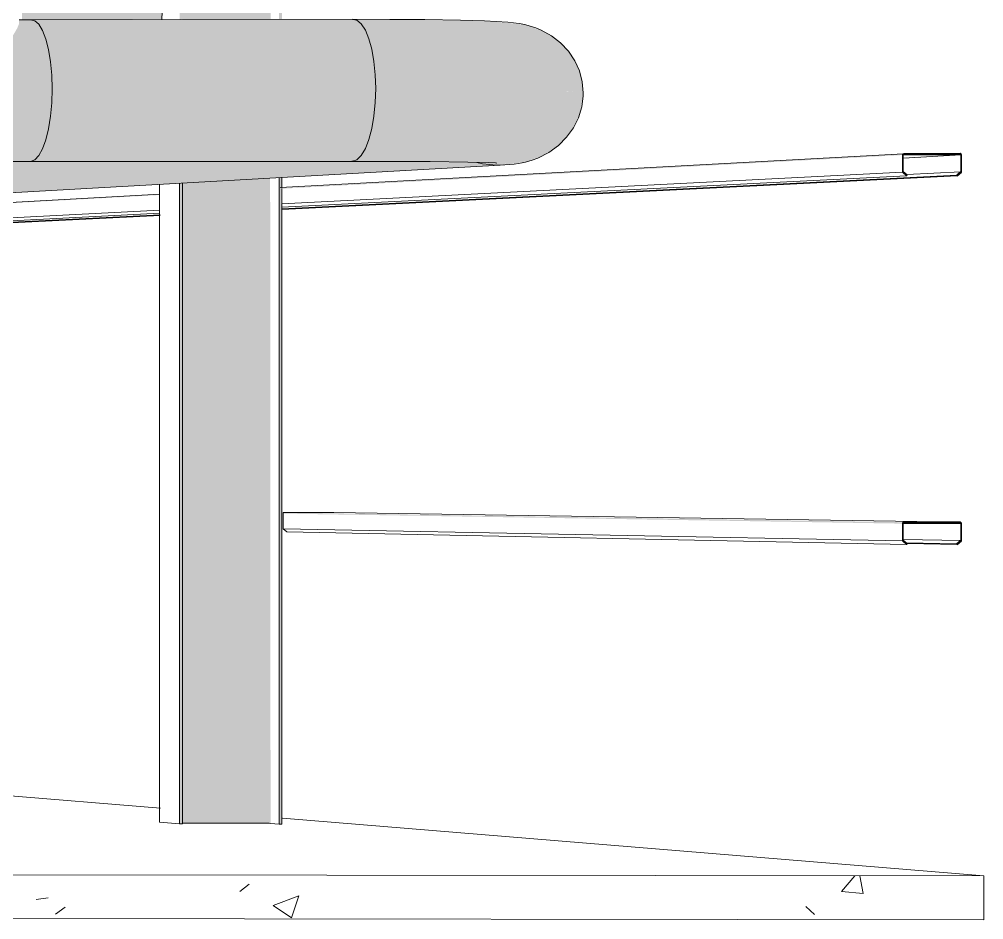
# Model space of a CAD drawing. Header units: inches. Extents: x 27328 to 52026, y -4075 to 4147.
# Drawn here: x 49627.0907 to 49627.1718, y 59.9596 to 60.0353 of the extents above; entities that cross this region are included whole.
import ezdxf

# ---------------------------------------------------------------- set-up
doc = ezdxf.new("R2010")
doc.units = ezdxf.units.IN
doc.header["$MEASUREMENT"] = 0
for name, color, linetype, lineweight in [('C-BLDG-PADS', 91, 'Continuous', 9), ('M-HVAC-DUCT', 70, 'Continuous', 9), ('S-BEAM', 12, 'Continuous', 9), ('S-COLS', 52, 'Continuous', 9)]:
    doc.layers.add(name, color=color, linetype=linetype, lineweight=lineweight)

# ---------------------------------------------------------------- blocks, each defined once
blk = doc.blocks.new('FP_219-mezzanine - perspective - structure only')
at = {"layer": 'C-BLDG-PADS'}
for p, q in [((23020.291359, 59.961952), (23020.292491, 59.963279)), ((23020.293199, 59.961791), (23020.292921, 59.963279)), ((23020.240761, 59.961964), (23020.241565, 59.962571)), ((23020.223646, 59.961289), (23020.224649, 59.961418)), ((23020.243577, 59.960775), (23020.245726, 59.961586)), ((23020.245103, 59.959758), (23020.245726, 59.961586)), ((23020.291359, 59.961952), (23020.293199, 59.961792)), ((23020.22527, 59.960048), (23020.226072, 59.960654)), ((23020.243577, 59.960775), (23020.245103, 59.959758)), ((23020.28836, 59.960707), (23020.289109, 59.96003))]:
    blk.add_line(p, q, dxfattribs=at)
blk = doc.blocks.new('FP_222-mezzanine - perspective - structure only')
at = {"layer": 'S-BEAM'}
for p, q in [((23020.29699, 60.023906), (23020.297058, 60.023973)), ((23020.296487, 60.02341), (23020.296555, 60.023477))]:
    blk.add_line(p, q, dxfattribs=at)

msp = doc.modelspace()

# ---------------------------------------------------------------- hatches: boundary and pattern name
at = {"layer": 'M-HVAC-DUCT'}
h = msp.add_hatch(color=256, dxfattribs=at)
h.paths.add_polyline_path([(49627.086202, 60.029408), (49627.093486, 60.029415), (49627.093451, 60.030581), (49627.093346, 60.031696), (49627.093176, 60.032719), (49627.092937, 60.033633), (49627.092652, 60.034352), (49627.092319, 60.034875), (49627.092012, 60.03515), (49627.091657, 60.03523), (49627.090713, 60.035217), (49627.090684, 60.034854), (49627.090546, 60.034514), (49627.09024, 60.033999), (49627.089814, 60.033401), (49627.089005, 60.032397), (49627.088042, 60.03131), (49627.086589, 60.029793), (49627.086276, 60.029481)], flags=0)
h.paths.add_polyline_path([(49627.078922, 60.0294), (49627.086202, 60.029408), (49627.084984, 60.030572), (49627.083744, 60.031685), (49627.082492, 60.032736), (49627.081242, 60.033699), (49627.080065, 60.034502), (49627.079367, 60.0349), (49627.078788, 60.035149), (49627.078557, 60.035206), (49627.078373, 60.035214), (49627.077166, 60.035213), (49627.077553, 60.03509), (49627.077889, 60.034734), (49627.078173, 60.034213), (49627.078428, 60.033497), (49627.078639, 60.032613), (49627.078796, 60.031596), (49627.078888, 60.030566)], flags=0)
for points in [[(49627.093486, 60.029415), (49627.120696, 60.029442), (49627.120658, 60.030609), (49627.120546, 60.031725), (49627.120363, 60.032746), (49627.120118, 60.033633), (49627.11982, 60.034351), (49627.11948, 60.034874), (49627.119112, 60.035182), (49627.11873, 60.035262), (49627.091701, 60.03522), (49627.092012, 60.03515), (49627.092355, 60.034843), (49627.092671, 60.03432), (49627.092948, 60.033602), (49627.093177, 60.032716), (49627.093346, 60.031696), (49627.093451, 60.030581)], [(49627.138145, 60.029063), (49627.138059, 60.029973), (49627.137778, 60.031043), (49627.137102, 60.032321), (49627.135999, 60.033487), (49627.135321, 60.033953), (49627.134744, 60.034278), (49627.133277, 60.034808), (49627.130805, 60.03507), (49627.129257, 60.035145), (49627.125587, 60.035225), (49627.120875, 60.035261), (49627.118735, 60.035261), (49627.119112, 60.035182), (49627.11948, 60.034874), (49627.11982, 60.034351), (49627.120118, 60.033633), (49627.120368, 60.032719), (49627.120546, 60.031725), (49627.120658, 60.030609), (49627.120696, 60.029442), (49627.127822, 60.02942), (49627.133444, 60.029344), (49627.136997, 60.029221), (49627.13804, 60.029119)], [(49627.077166, 60.023296), (49627.091657, 60.023308), (49627.092012, 60.023445), (49627.092413, 60.023913), (49627.092671, 60.024379), (49627.092948, 60.025142), (49627.093177, 60.026065), (49627.093346, 60.027112), (49627.093458, 60.028472), (49627.093486, 60.029415), (49627.078922, 60.0294), (49627.078888, 60.02823), (49627.078788, 60.027099), (49627.078625, 60.026052), (49627.078406, 60.02513), (49627.078064, 60.024225), (49627.077836, 60.023795), (49627.077507, 60.023433)], [(49627.091657, 60.023308), (49627.11873, 60.023329), (49627.119112, 60.023466), (49627.11953, 60.023913), (49627.11982, 60.024402), (49627.120118, 60.025165), (49627.120363, 60.026088), (49627.120546, 60.027137), (49627.120664, 60.028472), (49627.120696, 60.029442), (49627.093486, 60.029415), (49627.093451, 60.028243), (49627.093346, 60.027112), (49627.093177, 60.026065), (49627.092948, 60.025142), (49627.092585, 60.024225), (49627.092355, 60.023807), (49627.092012, 60.023445)], [(49627.062388, 60.019121), (49627.130842, 60.023), (49627.129678, 60.023112), (49627.129098, 60.023256), (49627.124355, 60.023317), (49627.116516, 60.023333), (49627.057507, 60.023305), (49627.057533, 60.023054), (49627.057814, 60.022137), (49627.058317, 60.021238), (49627.058887, 60.020551), (49627.059637, 60.019944), (49627.060502, 60.01949), (49627.061422, 60.019215)], [(49627.130842, 60.023), (49627.131752, 60.023081), (49627.131798, 60.02312), (49627.131266, 60.023178), (49627.130175, 60.023228), (49627.129302, 60.023224), (49627.129678, 60.023112), (49627.13018, 60.023064)]]:
    msp.add_hatch(color=256, dxfattribs=at).paths.add_polyline_path(points, flags=0)
h = msp.add_hatch(color=256, dxfattribs=at)
h.paths.add_polyline_path([(49627.131431, 60.023041), (49627.13261, 60.023157), (49627.132399, 60.023157), (49627.13161, 60.023062)], flags=0)
h.paths.add_polyline_path([(49627.131752, 60.023081), (49627.133238, 60.023258), (49627.134343, 60.02364), (49627.134647, 60.023747), (49627.13613, 60.024735), (49627.137118, 60.025869), (49627.137393, 60.026293), (49627.137855, 60.02735), (49627.138052, 60.028474), (49627.138145, 60.029063), (49627.13804, 60.029119), (49627.137656, 60.029171), (49627.136069, 60.029266), (49627.133444, 60.029344), (49627.127756, 60.029421), (49627.120696, 60.029442), (49627.120658, 60.028269), (49627.120546, 60.027137), (49627.120363, 60.026088), (49627.120118, 60.025165), (49627.119715, 60.024225), (49627.11948, 60.023828), (49627.119112, 60.023466), (49627.11873, 60.023329), (49627.126483, 60.023296), (49627.130289, 60.023223), (49627.131568, 60.023157), (49627.131798, 60.02312)], flags=0)
at = {"layer": 'S-BEAM'}
h = msp.add_hatch(color=256, dxfattribs=at)
h.paths.add_polyline_path([(49627.090956, 60.03525), (49627.102716, 60.035283), (49627.103086, 60.044038), (49627.090932, 60.044501), (49627.090956, 60.035251)], flags=0)
h.paths.add_polyline_path([(49627.013221, 60.03906), (49627.064623, 60.03916), (49627.066067, 60.039274), (49627.067918, 60.039722), (49627.069773, 60.040515), (49627.070786, 60.041155), (49627.071765, 60.041912), (49627.073052, 60.043188), (49627.074182, 60.044753), (49627.074396, 60.045174), (49626.976327, 60.04906), (49626.976332, 60.043637), (49626.998907, 60.043634), (49627.002868, 60.043561), (49627.005982, 60.043425), (49627.007127, 60.043323), (49627.008842, 60.043102), (49627.009264, 60.042985), (49627.00998, 60.042701), (49627.010832, 60.042266), (49627.011642, 60.041649), (49627.012478, 60.040667), (49627.013007, 60.03971), (49627.013199, 60.039128)], flags=0)
h.paths.add_polyline_path([(49626.885895, 60.047476), (49626.887049, 60.047505), (49626.902384, 60.05199), (49626.880847, 60.052821), (49626.881639, 60.051566), (49626.88269, 60.050196), (49626.883148, 60.049711), (49626.884166, 60.048752), (49626.885607, 60.047667), (49626.885852, 60.047505)], flags=0)
h.paths.add_polyline_path([(49626.893672, 60.047489), (49626.914354, 60.047522), (49626.914353, 60.051516), (49626.907646, 60.051782), (49626.907612, 60.051616), (49626.907295, 60.051516), (49626.901787, 60.049963), (49626.901926, 60.049847), (49626.901883, 60.049796), (49626.893728, 60.047505)], flags=0)
h.paths.add_polyline_path([(49626.926614, 60.047542), (49626.94132, 60.04757), (49626.942518, 60.048388), (49626.944035, 60.049741), (49626.944546, 60.050319), (49626.926614, 60.05103), (49626.926614, 60.04757)], flags=0)
h = msp.add_hatch(color=256, dxfattribs=at)
h.paths.add_polyline_path([(49627.068509, 60.018627), (49627.102549, 60.020501), (49627.10255, 60.020566), (49627.068554, 60.018705), (49627.068521, 60.018672)], flags=0)
h.paths.add_polyline_path([(49627.112736, 60.021025), (49627.164984, 60.023857), (49627.165018, 60.023939), (49627.165101, 60.023972), (49627.112809, 60.021089), (49627.112809, 60.021053), (49627.112736, 60.021049)], flags=0)
for points in [[(49627.165084, 60.023606), (49627.169876, 60.023896), (49627.169772, 60.023905), (49627.165084, 60.023638), (49627.165084, 60.023607)], [(49627.164984, 59.99288), (49627.165018, 59.992961), (49627.165101, 59.992994), (49627.112947, 59.99381), (49627.112896, 59.993722), (49627.164809, 59.992882)], [(49627.169891, 59.992881), (49627.169843, 59.992926), (49627.167075, 59.992926), (49627.169843, 59.992882)]]:
    msp.add_hatch(color=256, dxfattribs=at).paths.add_polyline_path(points, flags=0)
at = {"layer": 'S-COLS'}
h = msp.add_hatch(color=256, dxfattribs=at)
h.paths.add_polyline_path([(49627.104432, 59.967638), (49627.104432, 60.021503), (49627.104195, 60.02149), (49627.104195, 59.967638)], flags=0)
h.paths.add_polyline_path([(49627.104195, 60.035265), (49627.104432, 60.035283), (49627.104432, 60.045307), (49627.104195, 60.045307), (49627.104195, 60.035283)], flags=0)
h = msp.add_hatch(color=256, dxfattribs=at)
h.paths.add_polyline_path([(49627.111351, 59.9677), (49627.111351, 60.021895), (49627.104437, 60.021504), (49627.104437, 59.967707)], flags=0)
h.paths.add_polyline_path([(49627.104437, 60.035266), (49627.111351, 60.035283), (49627.111351, 60.039837), (49627.109235, 60.039834), (49627.109235, 60.03998), (49627.110264, 60.040087), (49627.110264, 60.044937), (49627.110048, 60.045073), (49627.109235, 60.045072), (49627.109235, 60.045217), (49627.104437, 60.04521), (49627.104437, 60.035283)], flags=0)
h = msp.add_hatch(color=256, dxfattribs=at)
h.paths.add_polyline_path([(49627.111848, 59.967689), (49627.111815, 60.021921), (49627.111351, 60.021895), (49627.111351, 59.9677), (49627.111793, 59.967692)], flags=0)
h.paths.add_polyline_path([(49627.111351, 60.035274), (49627.111848, 60.035283), (49627.111848, 60.039881), (49627.111351, 60.039837), (49627.111351, 60.035283)], flags=0)
h = msp.add_hatch(color=256, dxfattribs=at)
h.paths.add_polyline_path([(49627.112809, 59.967628), (49627.112809, 60.019752), (49627.112736, 60.019748), (49627.112736, 60.021071), (49627.112809, 60.021103), (49627.112809, 60.021978), (49627.112572, 60.021964), (49627.112572, 59.967629)], flags=0)
h.paths.add_polyline_path([(49627.112572, 60.035275), (49627.112809, 60.035283), (49627.112809, 60.03998), (49627.112572, 60.039925), (49627.112572, 60.035283)], flags=0)

# ---------------------------------------------------------------- linework, layer by layer
at = {"layer": 'C-BLDG-PADS'}
for p, q in [((49627.102583, 59.968957), (49627.070872, 59.971564)), ((49627.171825, 59.963266), (49627.112844, 59.968114))]:
    msp.add_line(p, q, dxfattribs=at)
at = {"layer": 'C-BLDG-PADS', "lineweight": 13}
for p, q in [((49627.171825, 59.963266), (49626.163864, 59.964507)), ((49627.171825, 59.959592), (49627.171825, 59.963266)), ((49626.163864, 59.960958), (49627.171825, 59.959592))]:
    msp.add_line(p, q, dxfattribs=at)
at = {"layer": 'M-HVAC-DUCT'}
for p, q in [((49627.090706, 60.035231), (49627.091706, 60.035232)), ((49627.091706, 60.035232), (49627.118782, 60.035265)), ((49627.091618, 60.023306), (49627.077129, 60.023295)), ((49627.118688, 60.023327), (49627.091618, 60.023306)), ((49627.091657, 60.023308), (49627.091621, 60.023307)), ((49627.091621, 60.023307), (49627.091657, 60.023308)), ((49627.118691, 60.023328), (49627.11873, 60.023329)), ((49627.11873, 60.023329), (49627.118691, 60.023328)), ((49627.131167, 60.023009), (49627.062659, 60.019129)), ((49627.130842, 60.023), (49627.131439, 60.02303)), ((49627.131439, 60.02303), (49627.130842, 60.023))]:
    msp.add_line(p, q, dxfattribs=at)
for points in [[(49627.091657, 60.03523, 0), (49627.092012, 60.03515, 0), (49627.092355, 60.034843, 0), (49627.092671, 60.03432, 0), (49627.092948, 60.033602, 0), (49627.093177, 60.032716, 0), (49627.093346, 60.031696, 0), (49627.093451, 60.030581, 0), (49627.093486, 60.029415, 0)], [(49627.093486, 60.029415, 0), (49627.093451, 60.030581, 0), (49627.093346, 60.031696, 0), (49627.093177, 60.032716, 0), (49627.092948, 60.033602, 0), (49627.092671, 60.03432, 0), (49627.092355, 60.034843, 0), (49627.092012, 60.03515, 0), (49627.091657, 60.03523, 0)], [(49627.120696, 60.029442, 0), (49627.120658, 60.030609, 0), (49627.120546, 60.031725, 0), (49627.120363, 60.032746, 0), (49627.120118, 60.033633, 0), (49627.11982, 60.034351, 0), (49627.11948, 60.034874, 0), (49627.119112, 60.035182, 0), (49627.11873, 60.035262, 0)], [(49627.11873, 60.035262, 0), (49627.119112, 60.035182, 0), (49627.11948, 60.034874, 0), (49627.11982, 60.034351, 0), (49627.120118, 60.033633, 0), (49627.120363, 60.032746, 0), (49627.120546, 60.031725, 0), (49627.120658, 60.030609, 0), (49627.120696, 60.029442, 0)], [(49627.138139, 60.029071, 0), (49627.138059, 60.030009, 0), (49627.13782, 60.030923, 0), (49627.137429, 60.031788, 0), (49627.136896, 60.032583, 0), (49627.136234, 60.033288, 0), (49627.135463, 60.033885, 0), (49627.134606, 60.034357, 0), (49627.134152, 60.034544, 0), (49627.133691, 60.034697, 0), (49627.133229, 60.034816, 0), (49627.132762, 60.034907, 0), (49627.131801, 60.035022, 0), (49627.129855, 60.035132, 0), (49627.127812, 60.035191, 0), (49627.124812, 60.035239, 0), (49627.121874, 60.03526, 0), (49627.118782, 60.035265, 0)], [(49627.093486, 60.029415, 0), (49627.093451, 60.028243, 0), (49627.093346, 60.027112, 0), (49627.093177, 60.026065, 0), (49627.092948, 60.025142, 0), (49627.092671, 60.024379, 0), (49627.092355, 60.023807, 0), (49627.092012, 60.023445, 0), (49627.091657, 60.023308, 0)], [(49627.091657, 60.023308, 0), (49627.092012, 60.023445, 0), (49627.092355, 60.023807, 0), (49627.092671, 60.024379, 0), (49627.092948, 60.025142, 0), (49627.093177, 60.026065, 0), (49627.093346, 60.027112, 0), (49627.093451, 60.028243, 0), (49627.093486, 60.029415, 0)], [(49627.11873, 60.023329, 0), (49627.119112, 60.023466, 0), (49627.11948, 60.023828, 0), (49627.11982, 60.024402, 0), (49627.120118, 60.025165, 0), (49627.120363, 60.026088, 0), (49627.120546, 60.027137, 0), (49627.120658, 60.028269, 0), (49627.120696, 60.029442, 0)], [(49627.120696, 60.029442, 0), (49627.120658, 60.028269, 0), (49627.120546, 60.027137, 0), (49627.120363, 60.026088, 0), (49627.120118, 60.025165, 0), (49627.11982, 60.024402, 0), (49627.11948, 60.023828, 0), (49627.119112, 60.023466, 0), (49627.11873, 60.023329, 0)], [(49627.131168, 60.023009, 0), (49627.132339, 60.023103, 0), (49627.13269, 60.023151, 0), (49627.133001, 60.023206, 0), (49627.133284, 60.023268, 0), (49627.133838, 60.023425, 0), (49627.13433, 60.023608, 0), (49627.135247, 60.024076, 0), (49627.136053, 60.024661, 0), (49627.136746, 60.025354, 0), (49627.137313, 60.026139, 0), (49627.13774, 60.026996, 0), (49627.138016, 60.027905, 0), (49627.138135, 60.028842, 0), (49627.138139, 60.029071, 0)], [(49627.130873, 60.023187, 0), (49627.130776, 60.023191, 0), (49627.130215, 60.023218, 0), (49627.128453, 60.023264, 0), (49627.125276, 60.023305, 0), (49627.122114, 60.023323, 0), (49627.118688, 60.023327, 0)], [(49627.129193, 60.023228, 0), (49627.129678, 60.023112, 0), (49627.130842, 60.023, 0)], [(49627.130842, 60.023, 0), (49627.129678, 60.023112, 0), (49627.129193, 60.023228, 0)]]:
    msp.add_polyline3d(points, dxfattribs=at)
at = {"layer": 'S-BEAM'}
for p, q in [((49627.103086, 60.044038), (49627.102715, 60.035264)), ((49627.112669, 60.021117), (49627.165093, 60.023972)), ((49627.169891, 60.023864), (49627.165084, 60.023606)), ((49627.112809, 60.019752), (49627.164984, 60.022408)), ((49627.169891, 60.022443), (49627.165357, 60.022215)), ((49627.165341, 60.022114), (49627.112811, 60.019476)), ((49627.169558, 60.022168), (49627.112833, 60.01934)), ((49627.169602, 60.022117), (49627.112833, 60.019293)), ((49627.068593, 60.018717), (49627.102548, 60.020566)), ((49627.068509, 60.017496), (49627.102549, 60.019229)), ((49627.102551, 60.018961), (49627.068787, 60.017266)), ((49627.102572, 60.018828), (49627.072068, 60.017308)), ((49627.102572, 60.018783), (49627.072102, 60.017268)), ((49627.112896, 59.992445), (49627.112896, 59.993722)), ((49627.112999, 59.993824), (49627.117172, 59.993823)), ((49627.117172, 59.993823), (49627.169843, 59.992993)), ((49627.11321, 59.992185), (49627.112896, 59.992445)), ((49627.112896, 59.992445), (49627.164984, 59.991431)), ((49627.169891, 59.992881), (49627.167033, 59.992927)), ((49627.165341, 59.991135), (49627.11321, 59.992185)), ((49627.169891, 59.99146), (49627.16508, 59.991553)), ((49627.169558, 59.991186), (49627.165312, 59.99127)), ((49627.169602, 59.991134), (49627.165374, 59.991219))]:
    msp.add_line(p, q, dxfattribs=at)
at = {"layer": 'S-BEAM', "lineweight": 30}
for p, q in [((49627.164984, 60.023857), (49627.164984, 60.022408)), ((49627.165052, 60.02244), (49627.165052, 60.023859)), ((49627.169843, 60.023976), (49627.165101, 60.023972)), ((49627.165101, 60.023905), (49627.169843, 60.023909)), ((49627.169891, 60.023864), (49627.169891, 60.022443)), ((49627.169959, 60.022412), (49627.169959, 60.023861)), ((49627.164984, 60.022408), (49627.165341, 60.022114)), ((49627.165385, 60.022165), (49627.165052, 60.02244)), ((49627.169891, 60.022443), (49627.169558, 60.022168)), ((49627.169602, 60.022117), (49627.169959, 60.022412)), ((49627.165341, 60.022114), (49627.165385, 60.022165)), ((49627.169558, 60.022168), (49627.169602, 60.022117)), ((49627.164984, 59.99288), (49627.164984, 59.991431)), ((49627.165052, 59.991462), (49627.165052, 59.992881)), ((49627.169843, 59.992993), (49627.165101, 59.992994)), ((49627.165101, 59.992927), (49627.169843, 59.992926)), ((49627.169891, 59.992881), (49627.169891, 59.99146)), ((49627.169959, 59.991429), (49627.169959, 59.992878)), ((49627.164984, 59.991431), (49627.165341, 59.991135)), ((49627.165385, 59.991187), (49627.165052, 59.991462)), ((49627.169891, 59.99146), (49627.169558, 59.991186)), ((49627.169602, 59.991134), (49627.169959, 59.991429)), ((49627.165341, 59.991135), (49627.165385, 59.991187)), ((49627.169558, 59.991186), (49627.169602, 59.991134))]:
    msp.add_line(p, q, dxfattribs=at)
for points in [[(49627.165101, 60.023972, 0), (49627.165018, 60.023939, 0), (49627.164984, 60.023857, 0)], [(49627.165052, 60.023859, 0), (49627.165067, 60.023892, 0), (49627.165101, 60.023905, 0)], [(49627.169959, 60.023861, 0), (49627.169925, 60.023942, 0), (49627.169843, 60.023976, 0)], [(49627.169843, 60.023909, 0), (49627.169876, 60.023896, 0), (49627.169891, 60.023864, 0)], [(49627.165101, 59.992994, 0), (49627.165018, 59.992961, 0), (49627.164984, 59.99288, 0)], [(49627.165052, 59.992881, 0), (49627.165067, 59.992914, 0), (49627.165101, 59.992927, 0)], [(49627.169843, 59.992926, 0), (49627.169876, 59.992913, 0), (49627.169891, 59.992881, 0)], [(49627.169959, 59.992878, 0), (49627.169925, 59.99296, 0), (49627.169845, 59.992993, 0)]]:
    msp.add_polyline3d(points, dxfattribs=at)
at = {"layer": 'S-BEAM'}
msp.add_polyline3d([(49627.112896, 59.993722, 0), (49627.11291, 59.993773, 0), (49627.112947, 59.99381, 0), (49627.112999, 59.993824, 0)], dxfattribs=at)
at = {"layer": 'S-COLS'}
for p, q in [((49627.104195, 60.02149), (49627.104195, 59.967638)), ((49627.104432, 60.021503), (49627.104432, 59.967638)), ((49627.112572, 60.021964), (49627.112572, 59.967629)), ((49627.112809, 60.021071), (49627.112809, 60.021978)), ((49627.102499, 60.021394), (49627.102499, 59.967783)), ((49627.112809, 59.967628), (49627.112809, 60.021029)), ((49627.104195, 59.967638), (49627.102499, 59.967783)), ((49627.104432, 59.967638), (49627.104195, 59.967638)), ((49627.111351, 59.9677), (49627.104437, 59.967707)), ((49627.112572, 59.967629), (49627.111848, 59.967689)), ((49627.112809, 59.967628), (49627.112572, 59.967629))]:
    msp.add_line(p, q, dxfattribs=at)
msp.add_polyline3d([(49627.111848, 59.967689, 0), (49627.111737, 59.967694, 0), (49627.111555, 59.967698, 0), (49627.111351, 59.9677, 0)], dxfattribs=at)

# ---------------------------------------------------------------- block references
at = {"layer": 'C-BLDG-PADS'}
msp.add_blockref('FP_219-mezzanine - perspective - structure only', (26606.868497, 0), dxfattribs=at)
at = {"layer": 'S-BEAM'}
msp.add_blockref('FP_222-mezzanine - perspective - structure only', (26606.868497, 0), dxfattribs=at)

doc.saveas('drawing.dxf')
